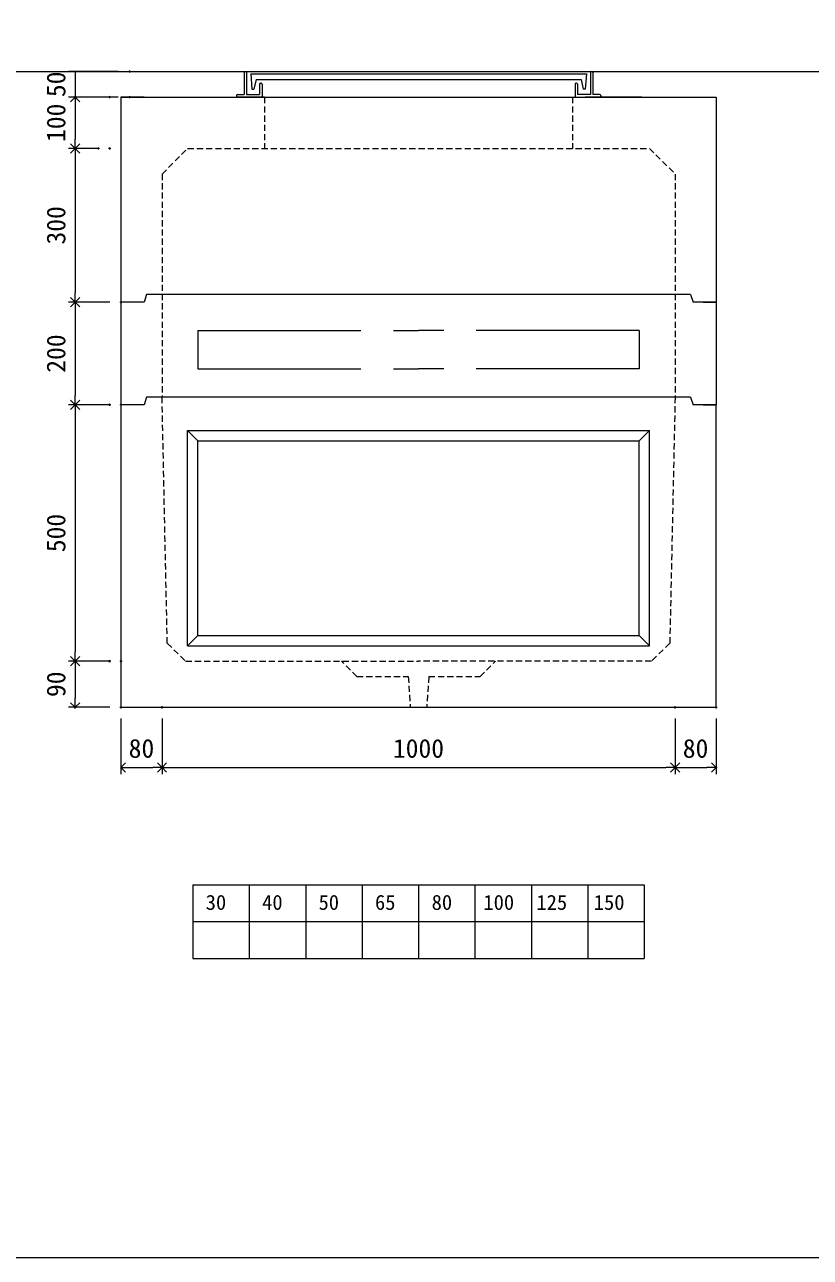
# Model space of a CAD drawing. Units: millimetres, scale not verified. Extents: x -4890 to 18489, y -2312 to 2311.
# Drawn here: x 1827 to 3358, y -1964 to 440 of the extents above; entities that cross this region are included whole.
import ezdxf
from ezdxf.enums import TextEntityAlignment as Align

# ---------------------------------------------------------------- set-up
doc = ezdxf.new("R2010")
doc.units = ezdxf.units.MM
doc.header["$LTSCALE"] = 10
doc.header["$PDMODE"] = 32
doc.header["$PDSIZE"] = 2
doc.linetypes.add('DASHED1', pattern=[1.8, 1.2, -0.6])
doc.linetypes.add('USER2', pattern=[50.8, 31.75, -6.35, 6.35, -6.35])
doc.layers.add('0-1_Defpoints', color=7, linetype='Continuous')
for name, color, linetype, lineweight in [('0-2_waku', 7, 'Continuous', 18), ('0-3_gaikei', 7, 'Continuous', 18), ('0-4_kakure', 7, 'DASHED1', 5), ('0-5_sunpou', 7, 'Continuous', 5), ('0-8_uchigawa', 6, 'Continuous', 18), ('0-A_futa', 3, 'Continuous', 18), ('0-B_GL', 4, 'Continuous', 18), ('0-D_文字１', 7, 'Continuous', 18), ('1-2_uchigawa2', 6, 'USER2', 18)]:
    doc.layers.add(name, color=color, linetype=linetype, lineweight=lineweight)
doc.styles.add('ＭＳ ゴシック', font='')
doc.styles.get('ＭＳ ゴシック').set_extended_font_data('MS Gothic')

# ---------------------------------------------------------------- blocks, each defined once
blk = doc.blocks.new('_Open90')
at = {"layer": '0-5_sunpou'}
blk.add_line((0, 0), (-1, 0), dxfattribs=at)
blk.add_lwpolyline([(-0.5, 0.5), (0, 0), (-0.5, -0.5)], dxfattribs=at)
blk = doc.blocks.new('D72')
at = {"layer": '0-1_Defpoints'}
for p in [(3462.32, 1302.03), (3542.32, 1302.03), (3542.32, 1184.61)]:
    blk.add_point(p, dxfattribs=at)
at = {"layer": '0-5_sunpou'}
for p, q in [((3462.32, 1280.03), (3462.32, 1171.61)), ((3542.32, 1280.03), (3542.32, 1171.61)), ((3480.32, 1184.61), (3524.32, 1184.61))]:
    blk.add_line(p, q, dxfattribs=at)
at = {"layer": '0-5_sunpou', "xscale": 18, "yscale": 18, "rotation": 180}
blk.add_blockref('_Open90', (3462.32, 1184.61), dxfattribs=at)
at = {"layer": '0-5_sunpou', "xscale": 18, "yscale": 18}
blk.add_blockref('_Open90', (3542.32, 1184.61), dxfattribs=at)
at = {"layer": '0-5_sunpou', "style": 'ＭＳ ゴシック'}
blk.add_text('80', height=36.66, dxfattribs=at).set_placement((3477.32, 1192.61), align=Align.BOTTOM_LEFT)
blk = doc.blocks.new('D73')
at = {"layer": '0-1_Defpoints'}
for p in [(3542.32, 1302.03), (4542.32, 1302.03), (4542.32, 1184.61)]:
    blk.add_point(p, dxfattribs=at)
at = {"layer": '0-5_sunpou'}
for p, q in [((3542.32, 1280.03), (3542.32, 1171.61)), ((4542.32, 1280.03), (4542.32, 1171.61)), ((3560.32, 1184.61), (4524.32, 1184.61))]:
    blk.add_line(p, q, dxfattribs=at)
at = {"layer": '0-5_sunpou', "xscale": 18, "yscale": 18, "rotation": 180}
blk.add_blockref('_Open90', (3542.32, 1184.61), dxfattribs=at)
at = {"layer": '0-5_sunpou', "xscale": 18, "yscale": 18}
blk.add_blockref('_Open90', (4542.32, 1184.61), dxfattribs=at)
at = {"layer": '0-5_sunpou', "style": 'ＭＳ ゴシック'}
blk.add_text('1000', height=36.66, dxfattribs=at).set_placement((3992.32, 1192.61), align=Align.BOTTOM_LEFT)
blk = doc.blocks.new('D74')
at = {"layer": '0-1_Defpoints'}
for p in [(4542.32, 1302.03), (4622.32, 1302.03), (4622.32, 1184.61)]:
    blk.add_point(p, dxfattribs=at)
at = {"layer": '0-5_sunpou'}
for p, q in [((4542.32, 1280.03), (4542.32, 1171.61)), ((4622.32, 1280.03), (4622.32, 1171.61)), ((4560.32, 1184.61), (4604.32, 1184.61))]:
    blk.add_line(p, q, dxfattribs=at)
at = {"layer": '0-5_sunpou', "xscale": 18, "yscale": 18, "rotation": 180}
blk.add_blockref('_Open90', (4542.32, 1184.61), dxfattribs=at)
at = {"layer": '0-5_sunpou', "xscale": 18, "yscale": 18}
blk.add_blockref('_Open90', (4622.32, 1184.61), dxfattribs=at)
at = {"layer": '0-5_sunpou', "style": 'ＭＳ ゴシック'}
blk.add_text('80', height=36.66, dxfattribs=at).set_placement((4557.32, 1192.61), align=Align.BOTTOM_LEFT)
blk = doc.blocks.new('D75')
at = {"layer": '0-1_Defpoints'}
for p in [(3462.32, 1392.03), (3373, 1302.03), (3462.32, 1302.03)]:
    blk.add_point(p, dxfattribs=at)
at = {"layer": '0-5_sunpou'}
for p, q in [((3440.32, 1392.03), (3360, 1392.03)), ((3373, 1374.03), (3373, 1320.03)), ((3440.32, 1302.03), (3360, 1302.03))]:
    blk.add_line(p, q, dxfattribs=at)
at = {"layer": '0-5_sunpou', "xscale": 18, "yscale": 18}
for p, rotation in [((3373, 1392.03), 90), ((3373, 1302.03), 270)]:
    blk.add_blockref('_Open90', p, dxfattribs=dict(at, rotation=rotation))
at = {"layer": '0-5_sunpou', "style": 'ＭＳ ゴシック'}
blk.add_text('90', height=36.66, rotation=90, dxfattribs=at).set_placement((3365, 1322.03), align=Align.BOTTOM_LEFT)
blk = doc.blocks.new('D76')
at = {"layer": '0-1_Defpoints'}
for p in [(3462.32, 1892.03), (3373, 1392.03), (3440.32, 1392.03)]:
    blk.add_point(p, dxfattribs=at)
at = {"layer": '0-5_sunpou'}
for p, q in [((3440.32, 1892.03), (3360, 1892.03)), ((3373, 1874.03), (3373, 1410.03)), ((3418.32, 1392.03), (3360, 1392.03))]:
    blk.add_line(p, q, dxfattribs=at)
at = {"layer": '0-5_sunpou', "xscale": 18, "yscale": 18}
for p, rotation in [((3373, 1892.03), 90), ((3373, 1392.03), 270)]:
    blk.add_blockref('_Open90', p, dxfattribs=dict(at, rotation=rotation))
at = {"layer": '0-5_sunpou', "style": 'ＭＳ ゴシック'}
blk.add_text('500', height=36.66, rotation=90, dxfattribs=at).set_placement((3365, 1604.53), align=Align.BOTTOM_LEFT)
blk = doc.blocks.new('D77')
at = {"layer": '0-1_Defpoints'}
for p in [(3440.32, 2492.03), (3373, 2392.03), (3440.32, 2392.03)]:
    blk.add_point(p, dxfattribs=at)
at = {"layer": '0-5_sunpou'}
for p, q in [((3418.32, 2492.03), (3360, 2492.03)), ((3373, 2474.03), (3373, 2410.03)), ((3418.32, 2392.03), (3360, 2392.03))]:
    blk.add_line(p, q, dxfattribs=at)
at = {"layer": '0-5_sunpou', "xscale": 18, "yscale": 18}
for p, rotation in [((3373, 2492.03), 90), ((3373, 2392.03), 270)]:
    blk.add_blockref('_Open90', p, dxfattribs=dict(at, rotation=rotation))
at = {"layer": '0-5_sunpou', "style": 'ＭＳ ゴシック'}
blk.add_text('100', height=36.66, rotation=90, dxfattribs=at).set_placement((3365, 2404.53), align=Align.BOTTOM_LEFT)
blk = doc.blocks.new('D78')
at = {"layer": '0-1_Defpoints'}
for p in [(3418.32, 2392.03), (3373, 2092.03), (3462.32, 2092.03)]:
    blk.add_point(p, dxfattribs=at)
at = {"layer": '0-5_sunpou'}
for p, q in [((3396.32, 2392.03), (3360, 2392.03)), ((3373, 2374.03), (3373, 2110.03)), ((3440.32, 2092.03), (3360, 2092.03))]:
    blk.add_line(p, q, dxfattribs=at)
at = {"layer": '0-5_sunpou', "xscale": 18, "yscale": 18}
for p, rotation in [((3373, 2392.03), 90), ((3373, 2092.03), 270)]:
    blk.add_blockref('_Open90', p, dxfattribs=dict(at, rotation=rotation))
at = {"layer": '0-5_sunpou', "style": 'ＭＳ ゴシック'}
blk.add_text('300', height=36.66, rotation=90, dxfattribs=at).set_placement((3365, 2204.53), align=Align.BOTTOM_LEFT)
blk = doc.blocks.new('D79')
at = {"layer": '0-1_Defpoints'}
for p in [(3462.32, 2092.03), (3373, 1892.03), (3440.32, 1892.03)]:
    blk.add_point(p, dxfattribs=at)
at = {"layer": '0-5_sunpou'}
for p, q in [((3440.32, 2092.03), (3360, 2092.03)), ((3373, 2074.03), (3373, 1910.03)), ((3418.32, 1892.03), (3360, 1892.03))]:
    blk.add_line(p, q, dxfattribs=at)
at = {"layer": '0-5_sunpou', "xscale": 18, "yscale": 18}
for p, rotation in [((3373, 2092.03), 90), ((3373, 1892.03), 270)]:
    blk.add_blockref('_Open90', p, dxfattribs=dict(at, rotation=rotation))
at = {"layer": '0-5_sunpou', "style": 'ＭＳ ゴシック'}
blk.add_text('200', height=36.66, rotation=90, dxfattribs=at).set_placement((3365, 1954.53), align=Align.BOTTOM_LEFT)
blk = doc.blocks.new('D54')
at = {"layer": '0-1_Defpoints'}
for p in [(3479.1, 2542.03), (3373, 2492.03), (3479.1, 2492.03)]:
    blk.add_point(p, dxfattribs=at)
at = {"layer": '0-5_sunpou'}
for p, q in [((3457.1, 2542.03), (3360, 2542.03)), ((3373, 2542.03), (3373, 2492.03)), ((3457.1, 2492.03), (3360, 2492.03))]:
    blk.add_line(p, q, dxfattribs=at)
at = {"layer": '0-5_sunpou', "style": 'ＭＳ ゴシック'}
blk.add_text('50', height=36.66, rotation=90, dxfattribs=at).set_placement((3365, 2492.03), align=Align.BOTTOM_LEFT)

msp = doc.modelspace()

# ---------------------------------------------------------------- linework, layer by layer
at = {"layer": '0-2_waku'}
for p, q in [((2154.68, -1236.87), (2154.68, -1380.87)), ((2154.68, -1236.87), (2154.68, -1380.87)), ((2154.68, -1236.87), (2154.68, -1380.87)), ((2154.68, -1236.87), (2154.68, -1380.87)), ((2154.68, -1236.87), (3034.68, -1236.87)), ((2264.68, -1236.87), (2264.68, -1380.87)), ((2374.68, -1236.87), (2374.68, -1380.87)), ((2374.68, -1236.87), (2374.68, -1380.87)), ((2484.68, -1236.87), (2484.68, -1380.87)), ((2594.68, -1236.87), (2594.68, -1380.87)), ((2704.68, -1236.87), (2704.68, -1380.87)), ((2814.68, -1236.87), (2814.68, -1380.87)), ((2924.68, -1236.87), (2924.68, -1380.87)), ((3034.68, -1236.87), (3034.68, -1380.87)), ((2154.68, -1308.87), (3034.68, -1308.87)), ((2154.68, -1380.87), (3034.68, -1380.87)), ((-1230.32, -1963.54), (4889.68, -1963.54))]:
    msp.add_line(p, q, dxfattribs=at)
msp.add_lwpolyline([(-1230.32, 2311.46), (-1230.32, -1963.54), (4889.68, -1963.54)], dxfattribs=at)
at = {"layer": '0-3_gaikei'}
for p, q in [((2014.68, 299.13), (3174.68, 299.13)), ((2014.68, 299.13), (2014.68, -300.87)), ((2060.18, 299.13), (2014.68, 299.13)), ((3029.68, 299.13), (2919.68, 299.13)), ((3029.68, 299.13), (2919.68, 299.13)), ((3029.68, 299.13), (2919.68, 299.13)), ((3029.68, 299.13), (2919.68, 299.13)), ((3174.68, 299.13), (3174.68, -300.87)), ((2594.68, -85.87), (2064.68, -85.87)), ((3124.68, -85.87), (2594.68, -85.87)), ((3124.68, -85.87), (3129.68, -100.87)), ((3174.68, -100.87), (3129.68, -100.87)), ((3149.68, -100.87), (3174.68, -100.87)), ((3149.68, -100.87), (3174.68, -100.87)), ((2594.68, -285.87), (2064.68, -285.87)), ((3124.68, -285.87), (2594.68, -285.87)), ((3124.68, -285.87), (3129.68, -300.87)), ((2014.68, -300.87), (2014.68, -890.87)), ((3174.68, -300.87), (3129.68, -300.87)), ((3149.68, -300.87), (3174.68, -300.87)), ((3149.68, -300.87), (3174.68, -300.87))]:
    msp.add_line(p, q, dxfattribs=at)
for points in [[(2064.68, -85.87), (2059.68, -100.87), (2014.68, -100.87)], [(2064.68, -285.87), (2059.68, -300.87), (2014.68, -300.87)], [(2014.68, -890.87), (3174.68, -890.87), (3174.68, -300.87)]]:
    msp.add_lwpolyline(points, dxfattribs=at)
at = {"layer": '0-4_kakure'}
for p, q in [((2294.68, 299.13), (2294.68, 199.13)), ((2894.68, 299.13), (2894.68, 199.13)), ((2094.68, 149.13), (2144.68, 199.13)), ((2144.68, 199.13), (3044.68, 199.13)), ((3044.68, 199.13), (3094.68, 149.13)), ((2094.68, 149.13), (2094.68, -285.87)), ((3094.68, 149.13), (3094.68, -285.87)), ((2105.01, -765.87), (2094.68, -285.87)), ((3094.68, -285.87), (3084.36, -765.87)), ((2105.01, -765.87), (2140.77, -800.87)), ((2140.77, -800.87), (2594.68, -800.87)), ((2474.68, -830.87), (2444.68, -800.87)), ((2714.68, -830.87), (2744.68, -800.87)), ((2474.68, -830.87), (2574.68, -830.87)), ((2574.68, -830.87), (2578.68, -890.87)), ((2614.68, -830.87), (2610.68, -890.87)), ((2614.68, -830.87), (2714.68, -830.87))]:
    msp.add_line(p, q, dxfattribs=at)
msp.add_lwpolyline([(3084.36, -765.87), (3048.6, -800.87), (2594.68, -800.87)], dxfattribs=at)
at = {"layer": '0-8_uchigawa'}
for p, q in [((2144.68, -350.87), (2164.68, -370.87)), ((2144.68, -770.87), (2144.68, -350.87)), ((3044.68, -770.87), (3044.68, -350.87)), ((2164.68, -370.87), (2594.68, -370.87)), ((2164.68, -750.87), (2164.68, -370.87)), ((3024.68, -750.87), (3024.68, -370.87)), ((2144.68, -770.87), (2164.68, -750.87)), ((2164.68, -750.87), (3024.68, -750.87)), ((3044.68, -770.87), (3024.68, -750.87)), ((2144.68, -770.87), (3044.68, -770.87))]:
    msp.add_line(p, q, dxfattribs=at)
for points in [[(2144.68, -350.87), (2594.68, -350.87), (3044.68, -350.87)], [(2594.68, -370.87), (3024.68, -370.87), (3044.68, -350.87)]]:
    msp.add_lwpolyline(points, dxfattribs=at)
at = {"layer": '0-A_futa'}
for p, q in [((2254.68, 347.13), (2254.68, 304.13)), ((2256.68, 349.13), (2259.68, 349.13)), ((2259.68, 349.13), (2259.68, 304.13)), ((2267.5, 344.63), (2921.83, 344.63)), ((2267.5, 344.63), (2269.99, 314.63)), ((2921.83, 344.63), (2919.58, 314.63)), ((2929.68, 349.13), (2929.68, 304.13)), ((2929.68, 349.13), (2932.68, 349.13)), ((2934.68, 347.13), (2934.68, 304.13)), ((2269.99, 314.63), (2273.7, 314.63)), ((2278.01, 333.63), (2273.7, 314.63)), ((2278.01, 333.63), (2911.35, 333.63)), ((2284.68, 324.13), (2284.68, 304.13)), ((2286.68, 326.13), (2287.68, 326.13)), ((2289.68, 324.13), (2289.68, 299.13)), ((2899.68, 324.13), (2899.68, 299.13)), ((2902.68, 326.13), (2901.68, 326.13)), ((2904.68, 324.13), (2904.68, 304.13)), ((2911.35, 333.63), (2915.67, 314.63)), ((2919.58, 314.63), (2915.67, 314.63)), ((2239.68, 302.13), (2239.68, 301.13)), ((2241.68, 304.13), (2254.68, 304.13)), ((2294.68, 299.13), (2241.68, 299.13)), ((2259.68, 304.13), (2284.68, 304.13)), ((2899.68, 299.13), (2947.68, 299.13)), ((2929.68, 304.13), (2904.68, 304.13)), ((2947.68, 304.13), (2934.68, 304.13)), ((2949.68, 302.13), (2949.68, 301.13))]:
    msp.add_line(p, q, dxfattribs=at)
for centre, start, end in [((2256.68, 347.13), 90, 180), ((2932.68, 347.13), 0, 90), ((2286.68, 324.13), 90, 180), ((2287.68, 324.13), 0, 90), ((2901.68, 324.13), 90, 180), ((2902.68, 324.13), 0, 90), ((2241.68, 302.13), 90, 180), ((2241.68, 301.13), 180, 270), ((2947.68, 302.13), 0, 90), ((2947.68, 301.13), 270, 0)]:
    msp.add_arc(centre, 2, start, end, dxfattribs=at)
at = {"layer": '0-B_GL'}
msp.add_line((-1230.32, 349.13), (4889.68, 349.13), dxfattribs=at)
at = {"layer": '1-2_uchigawa2'}
for p, q in [((2164.68, -155.87), (2594.68, -155.87)), ((2164.68, -155.87), (2164.68, -230.87)), ((3024.68, -155.87), (2594.68, -155.87)), ((3024.68, -155.87), (3024.68, -230.87)), ((2164.68, -230.87), (2594.68, -230.87)), ((3024.68, -230.87), (2594.68, -230.87))]:
    msp.add_line(p, q, dxfattribs=at)

# ---------------------------------------------------------------- block references
at = {"layer": '0-5_sunpou'}
for name in ['D54', 'D77', 'D78', 'D79', 'D76', 'D75', 'D72', 'D73', 'D74']:
    msp.add_blockref(name, (-1447.63, -2192.9), dxfattribs=at)

# ---------------------------------------------------------------- texts
at = {"layer": '0-D_文字１', "style": 'ＭＳ ゴシック'}
for s, p in [('30', (2179.84, -1294.69)), ('40', (2289.84, -1294.69)), ('50', (2399.84, -1294.69)), ('65', (2509.84, -1294.69)), ('80', (2620.25, -1294.69)), ('100', (2721.12, -1294.69)), ('125', (2824.51, -1294.69)), ('150', (2936.27, -1294.69))]:
    msp.add_text(s, height=29.33, dxfattribs=at).set_placement(p, align=Align.BOTTOM_LEFT)

doc.saveas('drawing.dxf')
